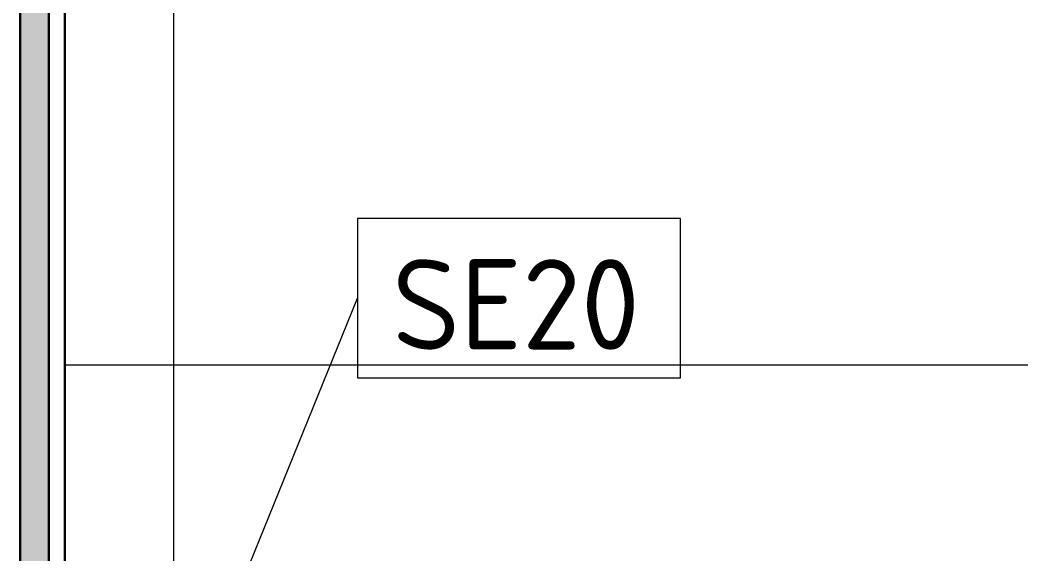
# Model space of a CAD drawing. Header units: millimetres. Extents: x 0 to 102275, y -2706 to 7916.
# Drawn here: x 72686 to 73378, y 1070 to 1439 of the extents above; entities that cross this region are included whole.
import ezdxf

# ---------------------------------------------------------------- set-up
doc = ezdxf.new("R2010")
doc.units = ezdxf.units.MM
for name, color, linetype, lineweight, true_color in [('A-WALL-5', 7, 'Continuous', 30, 0x3c3c3c), ('A-WALL-FNSH-3', 7, 'Continuous', 30, 0x3c3c3c), ('I-WALL-1', 7, 'Continuous', 9, 0x787878)]:
    doc.layers.add(name, color=color, linetype=linetype, lineweight=lineweight, true_color=true_color)
doc.layers.add('A-WALL-PATT', color=7, linetype='Continuous', lineweight=9)
doc.layers.add('P-SANR-FIXT-IDEN', color=7, linetype='Continuous', lineweight=9)
doc.styles.add('GOST Common_3', font='GOST_Common.ttf', dxfattribs={"height": 62.5})

# ---------------------------------------------------------------- blocks, each defined once
blk = doc.blocks.new('М_сантехническая_рамка1 - В рамке-30590747-Развертка 1_15-1')
at = {"layer": 'P-SANR-FIXT-IDEN'}
for p, q in [((69601.87, 1033.62), (69378.56, 1033.62)), ((69378.56, 1033.62), (69378.56, 923.17)), ((69601.87, 923.17), (69601.87, 1033.62)), ((69378.56, 923.17), (69601.87, 923.17))]:
    blk.add_line(p, q, dxfattribs=at)

msp = doc.modelspace()

# ---------------------------------------------------------------- hatches: boundary and pattern name
at = {"layer": 'A-WALL-PATT'}
h = msp.add_hatch(dxfattribs=at)
h.set_pattern_fill('FP_12', color=256, style=0, pattern_type=2)
h.set_pattern_definition([(90, (73992.1, 0), (-600, 4e-14), []), (180, (73992.1, 0), (-7e-14, -600), [])])
h.paths.add_polyline_path([(72717.09, 0), (73392.09, 0), (73392.09, 600), (73981.09, 600), (73981.09, 1800), (72717.09, 1800), (72717.09, 1009.61), (72722.1, 1009.61), (72722.1, 998.09), (72765.09, 998.25), (72765.09, 999.61), (72809.49, 999.16), (72810.09, 998.5), (72809.83, 955.44), (72809.04, 954.61), (72774.22, 954.61), (72774.22, 954.28), (72768.63, 954.28), (72768.56, 954.63), (72765.09, 954.86), (72765.09, 956.11), (72722.1, 956.11), (72722.1, 944.61), (72717.09, 944.61), (72717.09, 816.7), (72719.7, 816.7), (72719.7, 915), (72721.71, 915), (72723.06, 930.71), (72726.99, 931.75), (72732.72, 932.27), (72738.13, 931.95), (72745.8, 929.67), (72754, 924.41), (72761.23, 915), (72772.48, 893.65), (72788.11, 867.17), (72802.7, 844.78), (72815.45, 826.71), (72833.33, 803.67), (72850.4, 783.57), (72869.45, 763.08), (72887.74, 745.01), (72910.71, 724.44), (72931.27, 707.62), (72953.53, 691.03), (72975.32, 676.22), (72998.46, 661.95), (73020.1, 649.82), (73044.05, 637.74), (73064.72, 628.3), (73079.82, 621.97), (73098.28, 614.85), (73095.36, 591.98), (73090.66, 570.81), (73083.82, 550.63), (73076.11, 534.25), (73066.49, 519.38), (73054.85, 506.43), (73042.29, 496.51), (73035.08, 492.53), (73017.38, 443.91), (73008.18, 440), (73008.18, 425), (73014.2, 424.74), (73015.18, 424.29), (73017.12, 423.45), (73019.38, 419.81), (73032.41, 363.37), (73031.93, 359.86), (73028.84, 357.4), (73016.9, 353.12), (73012.09, 353.12), (73012.09, 293.12), (73010.58, 286.83), (73007.69, 282.52), (73002.13, 279.09), (72998.05, 278.36), (72994.94, 278.12), (72975.8, 278.38), (72970.98, 279.51), (72966.48, 282.52), (72963.23, 287.38), (72962.09, 293.12), (72962.09, 353.12), (72957.09, 353.12), (72944.93, 357.55), (72942.24, 359.92), (72941.77, 363.37), (72942.93, 368.88), (72925, 368.88), (72925, 361.87), (72890, 361.87), (72890, 368.88), (72722.63, 368.88), (72722.63, 360.28), (72721.46, 357.45), (72718.63, 356.28), (72717.09, 356.28), (72717.09, 16.77)])
h.paths.add_polyline_path([(72959.18, 424.29), (72959.63, 424.29), (72959.23, 424.3)])
h.paths.add_polyline_path([(72842.06, 406.88), (72890, 406.88), (72890, 413.89), (72925, 413.89), (72925, 406.88), (72951.81, 406.88), (72955.04, 420.26), (72957.31, 423.63), (72962, 425), (72966, 425), (72965.78, 440.09), (72956.79, 443.91), (72937.98, 495.59), (72939.91, 495.59), (72921.79, 504.73), (72898.09, 520.72), (72873.95, 541.23), (72853.84, 561.36), (72849.55, 562.79), (72835.9, 566.45), (72821.95, 569.31), (72802.02, 571.89), (72781.9, 572.75), (72761.77, 571.89), (72741.83, 569.31), (72729.54, 566.81), (72719.7, 564.36), (72719.7, 796.7), (72717.09, 796.7), (72717.09, 419.49), (72719.09, 419.29), (72721.55, 418.1), (72722.63, 415.49), (72722.63, 406.88), (72770.8, 406.88)])
at = {"layer": 'I-WALL-1'}
h = msp.add_hatch(dxfattribs=at)
h.set_pattern_fill('FP_11', color=256, style=0, pattern_type=2)
h.set_pattern_definition([(0, (74830.697, 0), (30.48, 7.62), [2.515, -20.345, 2.515, -20.345, -121.92]), (0, (74830.697, 0), (30.48, 7.62), [-45.72, 2.515, -43.205, 2.515, -20.345, -53.34]), (0, (74830.697, 0), (30.48, 7.62), [-114.3, 2.515, -12.725, 2.515, -35.585]), (120, (74842.127, 3.81), (-21.839114, 22.586454), [2.515, -20.345, 2.515, -20.345, -121.92]), (120, (74842.127, 3.81), (-21.839114, 22.586454), [-45.72, 2.515, -43.205, 2.515, -20.345, -53.34]), (120, (74842.127, 3.81), (-21.839114, 22.586454), [-114.3, 2.515, -12.725, 2.515, -35.585]), (240, (74845.937, 19.05), (-8.640886, -30.206454), [2.515, -20.345, 2.515, -20.345, -121.92]), (240, (74845.937, 19.05), (-8.640886, -30.206454), [-45.72, 2.515, -43.205, 2.515, -20.345, -53.34]), (240, (74845.937, 19.05), (-8.640886, -30.206454), [-114.3, 2.515, -12.725, 2.515, -35.585])])
h.paths.add_polyline_path([(72706.09, 0), (72706.09, 3470), (72686.09, 3470), (72686.09, 0)])

# ---------------------------------------------------------------- linework, layer by layer
at = {"layer": 'A-WALL-5'}
msp.add_line((72686.09, -5.17), (72686.09, 3880.32), dxfattribs=at)
at = {"layer": 'A-WALL-FNSH-3'}
for p, q in [((72706.09, 3450), (72706.09, 0)), ((72717.09, 0), (72717.09, 1800))]:
    msp.add_line(p, q, dxfattribs=at)
at = {"layer": 'P-SANR-FIXT-IDEN'}
msp.add_line((72810.09, 977.11), (72919.65, 1246.52), dxfattribs=at)

# ---------------------------------------------------------------- block references
msp.add_blockref('М_сантехническая_рамка1 - В рамке-30590747-Развертка 1_15-1', (3541.09, 268.12), dxfattribs=at)

# ---------------------------------------------------------------- texts
at = {"layer": 'P-SANR-FIXT-IDEN', "insert": (72943.49, 1273.44), "char_height": 62.5, "width": 222.4683, "attachment_point": 1, "style": 'GOST Common_3'}
msp.add_mtext('SE20', dxfattribs=at)

doc.saveas('drawing.dxf')
